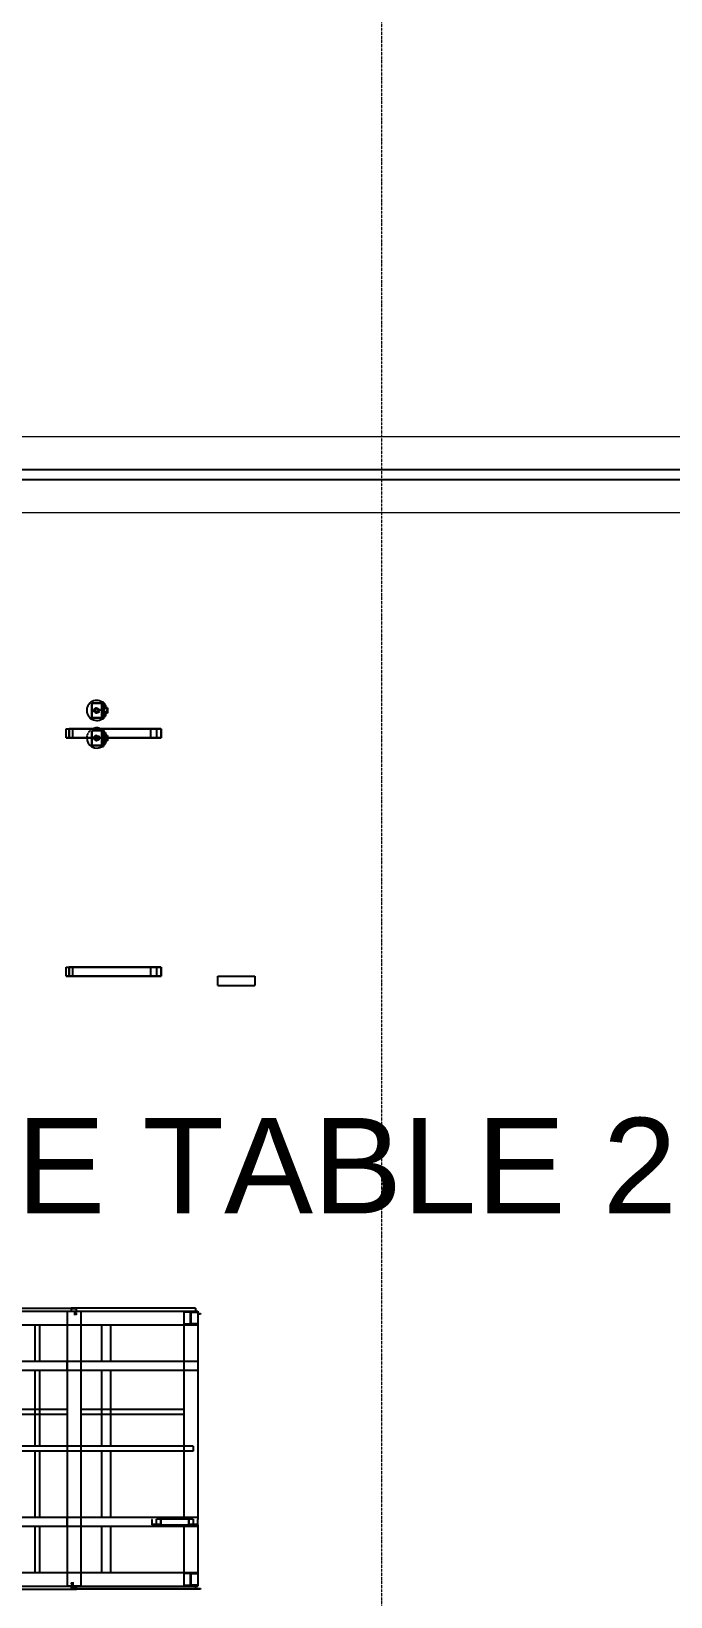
# Model space of a CAD drawing. Header units: inches. Extents: x 19 to 1016051, y 34 to 210034.
# Drawn here: x 156811 to 163497, y 131257 to 147644 of the extents above; entities that cross this region are included whole.
import ezdxf
from ezdxf import colors
from ezdxf.entities.mleader import LeaderData, LeaderLine
from ezdxf.math import Vec2, Vec3

# ---------------------------------------------------------------- set-up
doc = ezdxf.new("R2010")
doc.units = ezdxf.units.IN
doc.header["$MEASUREMENT"] = 0
doc.linetypes.add('CABLEROUTEALL-EMBED 1_DWG$0$HIDDEN2', pattern=[0.1875, 0.125, -0.0625])
doc.linetypes.add('DIVIDE2', pattern=[0.625, 0.25, -0.125, 0, -0.125, 0, -0.125])
doc.layers.add('Cable Trench', color=7, linetype='Continuous', lineweight=13)
doc.layers.add('Layout', color=6, linetype='Continuous', lineweight=20)
doc.layers.add('CABLEROUTEALL-EMBED 1_DWG$0$DwgTemplate', color=7, linetype='Continuous')
doc.layers.add('cables', color=7, linetype='Continuous')
doc.styles.get("Standard").update_dxf_attribs({"font": 'arial.ttf'})

msp = doc.modelspace()

# ---------------------------------------------------------------- linework, layer by layer
at = {"layer": 'Cable Trench', "color": 2, "linetype": 'Continuous'}
for p, q in [((147112, 143403), (211534, 143400)), ((193686, 142601), (147112, 142603))]:
    msp.add_line(p, q, dxfattribs=at)
at = {"layer": 'CABLEROUTEALL-EMBED 1_DWG$0$DwgTemplate', "color": 252, "linetype": 'CABLEROUTEALL-EMBED 1_DWG$0$HIDDEN2'}
for p, q in [((157444, 140457), (157444, 140611)), ((157444, 140457), (157444, 140611)), ((157444, 140611), (157547, 140611)), ((157444, 140611), (157547, 140611)), ((157547, 140621), (157566, 140621)), ((157547, 140621), (157566, 140621)), ((157547, 140446), (157547, 140621)), ((157547, 140446), (157547, 140621)), ((157547, 140457), (157547, 140611)), ((157547, 140457), (157547, 140611)), ((157547, 140611), (157547, 140457)), ((157547, 140611), (157547, 140457)), ((157566, 140621), (157566, 140446)), ((157566, 140621), (157566, 140446)), ((157547, 140457), (157444, 140457)), ((157547, 140457), (157444, 140457)), ((157566, 140446), (157547, 140446)), ((157566, 140446), (157547, 140446)), ((157566, 140553), (157566, 140591)), ((157566, 140591), (157566, 140553)), ((157566, 140495), (157566, 140572)), ((157566, 140495), (157566, 140572)), ((157566, 140572), (157569, 140572)), ((157566, 140572), (157569, 140572)), ((157566, 140572), (157566, 140495)), ((157566, 140572), (157566, 140495)), ((157566, 140495), (157566, 140572)), ((157566, 140495), (157566, 140572)), ((157569, 140572), (157566, 140572)), ((157569, 140572), (157566, 140572)), ((157566, 140572), (157569, 140572)), ((157566, 140572), (157569, 140572)), ((157566, 140572), (157566, 140495)), ((157566, 140572), (157566, 140495)), ((157566, 140505), (157566, 140563)), ((157566, 140563), (157566, 140505)), ((157585, 140563), (157566, 140563)), ((157569, 140553), (157566, 140553)), ((157566, 140476), (157566, 140515)), ((157566, 140515), (157566, 140476)), ((157569, 140515), (157566, 140515)), ((157585, 140505), (157566, 140505)), ((157569, 140495), (157566, 140495)), ((157569, 140495), (157566, 140495)), ((157566, 140495), (157569, 140495)), ((157566, 140495), (157569, 140495)), ((157569, 140495), (157566, 140495)), ((157569, 140495), (157566, 140495)), ((157568, 140568), (157568, 140534)), ((157568, 140534), (157568, 140568)), ((157568, 140568), (157568, 140567)), ((157568, 140568), (157568, 140567)), ((157569, 140568), (157568, 140568)), ((157569, 140568), (157568, 140568)), ((157568, 140567), (157569, 140567)), ((157568, 140567), (157569, 140567)), ((157568, 140533), (157568, 140567)), ((157568, 140533), (157568, 140567)), ((157568, 140533), (157568, 140534)), ((157568, 140533), (157568, 140534)), ((157568, 140534), (157569, 140534)), ((157568, 140534), (157569, 140534)), ((157569, 140533), (157568, 140533)), ((157569, 140533), (157568, 140533)), ((157569, 140572), (157569, 140495)), ((157569, 140572), (157569, 140495)), ((157569, 140495), (157569, 140572)), ((157569, 140495), (157569, 140572)), ((157569, 140572), (157569, 140495)), ((157569, 140572), (157569, 140495)), ((157569, 140534), (157569, 140568)), ((157569, 140534), (157569, 140568)), ((157569, 140534), (157569, 140533)), ((157569, 140534), (157569, 140533)), ((157585, 140553), (157585, 140591)), ((157585, 140553), (157585, 140591)), ((157585, 140476), (157585, 140515)), ((157585, 140476), (157585, 140515)), ((157609, 140505), (157609, 140563)), ((157609, 140505), (157609, 140563)), ((157174, 140343), (157242, 140343)), ((157174, 140343), (157242, 140343)), ((158168, 140343), (157208, 140343)), ((157208, 140343), (158168, 140343)), ((157208, 140343), (157208, 140247)), ((157208, 140343), (157208, 140247)), ((157208, 140343), (158056, 140343)), ((157208, 140343), (158056, 140343)), ((157242, 140343), (157242, 140247)), ((157242, 140343), (157242, 140247)), ((158124, 140343), (157242, 140343)), ((157242, 140343), (158124, 140343)), ((157444, 140323), (157444, 140247)), ((157444, 140323), (157444, 140247)), ((157547, 140323), (157444, 140323)), ((157547, 140323), (157444, 140323)), ((157444, 140169), (157444, 140323)), ((157444, 140169), (157444, 140323)), ((157444, 140323), (157547, 140323)), ((157444, 140323), (157547, 140323)), ((157566, 140333), (157547, 140333)), ((157566, 140333), (157547, 140333)), ((157547, 140158), (157547, 140333)), ((157547, 140158), (157547, 140333)), ((157547, 140333), (157566, 140333)), ((157547, 140333), (157566, 140333)), ((157547, 140333), (157547, 140247)), ((157547, 140333), (157547, 140247)), ((157547, 140323), (157547, 140169)), ((157547, 140323), (157547, 140169)), ((157547, 140169), (157547, 140323)), ((157547, 140169), (157547, 140323)), ((157566, 140333), (157566, 140158)), ((157566, 140333), (157566, 140158)), ((157566, 140247), (157566, 140333)), ((157566, 140247), (157566, 140333)), ((157566, 140265), (157566, 140303)), ((157566, 140303), (157566, 140265)), ((157585, 140303), (157566, 140303)), ((157566, 140284), (157566, 140207)), ((157566, 140284), (157566, 140207)), ((157566, 140207), (157566, 140284)), ((157566, 140207), (157566, 140284)), ((157569, 140284), (157566, 140284)), ((157569, 140284), (157566, 140284)), ((157566, 140284), (157566, 140207)), ((157566, 140284), (157566, 140207)), ((157566, 140284), (157569, 140284)), ((157566, 140284), (157569, 140284)), ((157569, 140284), (157566, 140284)), ((157569, 140284), (157566, 140284)), ((157566, 140207), (157566, 140284)), ((157566, 140207), (157566, 140284)), ((157566, 140284), (157569, 140284)), ((157566, 140284), (157569, 140284)), ((157566, 140217), (157566, 140275)), ((157566, 140275), (157566, 140217)), ((157585, 140275), (157566, 140275)), ((157568, 140280), (157568, 140246)), ((157568, 140246), (157568, 140280)), ((157569, 140280), (157568, 140280)), ((157569, 140280), (157568, 140280)), ((157568, 140280), (157568, 140279)), ((157568, 140280), (157568, 140279)), ((157568, 140279), (157569, 140279)), ((157568, 140279), (157569, 140279)), ((157568, 140245), (157568, 140279)), ((157568, 140245), (157568, 140279)), ((157569, 140247), (157569, 140284)), ((157569, 140247), (157569, 140284)), ((157569, 140207), (157569, 140284)), ((157569, 140207), (157569, 140284)), ((157569, 140284), (157569, 140207)), ((157569, 140284), (157569, 140207)), ((157569, 140284), (157569, 140207)), ((157569, 140284), (157569, 140207)), ((157569, 140246), (157569, 140280)), ((157569, 140246), (157569, 140280)), ((157569, 140280), (157569, 140280)), ((157569, 140280), (157569, 140280)), ((157569, 140279), (157569, 140280)), ((157569, 140279), (157569, 140280)), ((157569, 140279), (157569, 140279)), ((157569, 140279), (157569, 140279)), ((157569, 140279), (157569, 140247)), ((157569, 140247), (157569, 140279)), ((157585, 140303), (157585, 140265)), ((157585, 140265), (157585, 140303)), ((157585, 140303), (157585, 140265)), ((157585, 140265), (157585, 140303)), ((157609, 140275), (157585, 140275)), ((157609, 140275), (157609, 140247)), ((157609, 140217), (157609, 140275)), ((157609, 140275), (157609, 140247)), ((157609, 140217), (157609, 140275)), ((158124, 140343), (158056, 140343)), ((158124, 140343), (158056, 140343)), ((158056, 140343), (158056, 140247)), ((158056, 140343), (158056, 140247)), ((158124, 140247), (158124, 140343)), ((158124, 140247), (158124, 140343)), ((158168, 140247), (158168, 140343)), ((158168, 140247), (158168, 140343)), ((157242, 140247), (157174, 140247)), ((157242, 140247), (157174, 140247)), ((158056, 140247), (157208, 140247)), ((157208, 140247), (158056, 140247)), ((157208, 140247), (158168, 140247)), ((157208, 140247), (158168, 140247)), ((157242, 140247), (158124, 140247)), ((157242, 140247), (158124, 140247)), ((157547, 140169), (157444, 140169)), ((157547, 140169), (157444, 140169)), ((157566, 140158), (157547, 140158)), ((157566, 140158), (157547, 140158)), ((157569, 140265), (157566, 140265)), ((157566, 140188), (157566, 140227)), ((157566, 140227), (157566, 140188)), ((157569, 140227), (157566, 140227)), ((157585, 140217), (157566, 140217)), ((157569, 140207), (157566, 140207)), ((157569, 140207), (157566, 140207)), ((157569, 140207), (157566, 140207)), ((157569, 140207), (157566, 140207)), ((157566, 140207), (157569, 140207)), ((157566, 140207), (157569, 140207)), ((157568, 140246), (157569, 140246)), ((157568, 140246), (157569, 140246)), ((157568, 140245), (157568, 140246)), ((157568, 140245), (157568, 140246)), ((157569, 140245), (157568, 140245)), ((157569, 140245), (157568, 140245)), ((157585, 140265), (157569, 140265)), ((157569, 140246), (157569, 140245)), ((157569, 140246), (157569, 140245)), ((157585, 140188), (157585, 140227)), ((157585, 140188), (157585, 140227)), ((158056, 140247), (158124, 140247)), ((158056, 140247), (158124, 140247)), ((157174, 137847), (157242, 137847)), ((157174, 137847), (157242, 137847)), ((158168, 137847), (157208, 137847)), ((157208, 137847), (158168, 137847)), ((157208, 137847), (157208, 137751)), ((157208, 137847), (157208, 137751)), ((157208, 137847), (158056, 137847)), ((157208, 137847), (158056, 137847)), ((158124, 137847), (157242, 137847)), ((157242, 137847), (158124, 137847)), ((157242, 137847), (157242, 137751)), ((157242, 137847), (157242, 137751)), ((158124, 137847), (158056, 137847)), ((158124, 137847), (158056, 137847)), ((158056, 137847), (158056, 137751)), ((158056, 137847), (158056, 137751)), ((158124, 137751), (158124, 137847)), ((158124, 137751), (158124, 137847)), ((158168, 137751), (158168, 137847)), ((158168, 137751), (158168, 137847)), ((157242, 137751), (157174, 137751)), ((157242, 137751), (157174, 137751)), ((158056, 137751), (157208, 137751)), ((157208, 137751), (158056, 137751)), ((157208, 137751), (158168, 137751)), ((157208, 137751), (158168, 137751)), ((157242, 137751), (158124, 137751)), ((157242, 137751), (158124, 137751)), ((158056, 137751), (158124, 137751)), ((158056, 137751), (158124, 137751))]:
    msp.add_line(p, q, dxfattribs=at)
at = {"layer": 'CABLEROUTEALL-EMBED 1_DWG$0$DwgTemplate', "color": 252, "linetype": 'Continuous'}
for p, q in [((157547, 140611), (157444, 140611)), ((157547, 140611), (157444, 140611)), ((157444, 140611), (157444, 140457)), ((157444, 140611), (157444, 140457)), ((157566, 140621), (157547, 140621)), ((157566, 140621), (157547, 140621)), ((157547, 140621), (157547, 140446)), ((157547, 140621), (157547, 140446)), ((157566, 140446), (157566, 140621)), ((157566, 140446), (157566, 140621)), ((157444, 140457), (157547, 140457)), ((157444, 140457), (157547, 140457)), ((157547, 140446), (157566, 140446)), ((157547, 140446), (157566, 140446)), ((157585, 140591), (157566, 140591)), ((157569, 140572), (157566, 140572)), ((157569, 140572), (157566, 140572)), ((157566, 140495), (157569, 140495)), ((157566, 140495), (157569, 140495)), ((157585, 140476), (157566, 140476)), ((157569, 140495), (157569, 140572)), ((157569, 140495), (157569, 140572)), ((157569, 140567), (157569, 140568)), ((157569, 140567), (157569, 140568)), ((157569, 140568), (157569, 140568)), ((157569, 140568), (157569, 140568)), ((157569, 140567), (157569, 140533)), ((157569, 140533), (157569, 140567)), ((157569, 140567), (157569, 140567)), ((157569, 140567), (157569, 140567)), ((157585, 140553), (157569, 140553)), ((157569, 140533), (157569, 140533)), ((157569, 140533), (157569, 140533)), ((157585, 140515), (157569, 140515)), ((157585, 140591), (157585, 140553)), ((157585, 140591), (157585, 140553)), ((157609, 140563), (157585, 140563)), ((157585, 140515), (157585, 140476)), ((157585, 140515), (157585, 140476)), ((157609, 140505), (157585, 140505)), ((157609, 140563), (157609, 140505)), ((157609, 140563), (157609, 140505)), ((157174, 140247), (157174, 140343)), ((157174, 140247), (157174, 140343)), ((157174, 140343), (157208, 140343)), ((157174, 140343), (157208, 140343)), ((157208, 140247), (157208, 140343)), ((157208, 140247), (157208, 140343)), ((157208, 140343), (158168, 140343)), ((157208, 140343), (158168, 140343)), ((158168, 140343), (158168, 140247)), ((158168, 140343), (158168, 140247)), ((157208, 140247), (157174, 140247)), ((157174, 140247), (157208, 140247)), ((158168, 140247), (157208, 140247)), ((157208, 140247), (158168, 140247)), ((157444, 140247), (157444, 140169)), ((157444, 140247), (157444, 140169)), ((157444, 140169), (157547, 140169)), ((157444, 140169), (157547, 140169)), ((157547, 140247), (157547, 140158)), ((157547, 140247), (157547, 140158)), ((157547, 140158), (157566, 140158)), ((157547, 140158), (157566, 140158)), ((157566, 140158), (157566, 140247)), ((157566, 140158), (157566, 140247)), ((157566, 140207), (157569, 140207)), ((157566, 140207), (157569, 140207)), ((157585, 140188), (157566, 140188)), ((157569, 140207), (157569, 140247)), ((157569, 140207), (157569, 140247)), ((157569, 140247), (157569, 140245)), ((157569, 140245), (157569, 140247)), ((157569, 140245), (157569, 140245)), ((157569, 140245), (157569, 140245)), ((157585, 140227), (157569, 140227)), ((157585, 140227), (157585, 140188)), ((157585, 140227), (157585, 140188)), ((157609, 140217), (157585, 140217)), ((157609, 140247), (157609, 140217)), ((157609, 140247), (157609, 140217)), ((157174, 137751), (157174, 137847)), ((157174, 137751), (157174, 137847)), ((157174, 137847), (157208, 137847)), ((157174, 137847), (157208, 137847)), ((157208, 137751), (157208, 137847)), ((157208, 137751), (157208, 137847)), ((157208, 137847), (158168, 137847)), ((157208, 137847), (158168, 137847)), ((158168, 137847), (158168, 137751)), ((158168, 137847), (158168, 137751)), ((157208, 137751), (157174, 137751)), ((157174, 137751), (157208, 137751)), ((158168, 137751), (157208, 137751)), ((157208, 137751), (158168, 137751)), ((158763, 137654), (158763, 137753)), ((158763, 137753), (159147, 137753)), ((158763, 137654), (159147, 137654)), ((159147, 137753), (159147, 137654)), ((156124, 134277), (157227, 134277)), ((157227, 134272), (156124, 134272)), ((156224, 134246), (158551, 134246)), ((157184, 134246), (157184, 131367)), ((157184, 134246), (157328, 134246)), ((157284, 134277), (157227, 134277)), ((157227, 134277), (157227, 134272)), ((157227, 134272), (157279, 134272)), ((157228, 134272), (157228, 134246)), ((157232, 134246), (157232, 134272)), ((157283, 134221), (157256, 134221)), ((157256, 134216), (157283, 134216)), ((157279, 134272), (157279, 134246)), ((157283, 134221), (157289, 134221)), ((157283, 134216), (157283, 134221)), ((157289, 134216), (157283, 134216)), ((158528, 134277), (157284, 134277)), ((157284, 134246), (157284, 134277)), ((157328, 134246), (157328, 131367)), ((158407, 134237), (158407, 134246)), ((158407, 134246), (158551, 134246)), ((158407, 134246), (158407, 132067)), ((158407, 134246), (158551, 134246)), ((158476, 134237), (158407, 134237)), ((158476, 134112), (158476, 134237)), ((158483, 134237), (158551, 134237)), ((158483, 134112), (158483, 134237)), ((158528, 134277), (158528, 134246)), ((158551, 134246), (158551, 134237)), ((158551, 134246), (158551, 132065)), ((158551, 134246), (158551, 134102)), ((158551, 134221), (158579, 134221)), ((158579, 134216), (158551, 134216)), ((158579, 134221), (158579, 134216)), ((156224, 134102), (158551, 134102)), ((156846, 134102), (156846, 133719)), ((156897, 134102), (156897, 133719)), ((157543, 134102), (157543, 133719)), ((157639, 134102), (157639, 133719)), ((158407, 134112), (158407, 134102)), ((158407, 134112), (158476, 134112)), ((158407, 134102), (158551, 134102)), ((158551, 134112), (158483, 134112)), ((158551, 134102), (158551, 134112)), ((157184, 133719), (156200, 133719)), ((157184, 133719), (157184, 133623)), ((157184, 133623), (157184, 133719)), ((158551, 133719), (157184, 133719)), ((158551, 133719), (158551, 133623)), ((157184, 133623), (155458, 133623)), ((156846, 133623), (156846, 132832)), ((156897, 133623), (156897, 132832)), ((158551, 133623), (157184, 133623)), ((157543, 133623), (157543, 132832)), ((157639, 133623), (157639, 132832)), ((157184, 133216), (156224, 133216)), ((157184, 133165), (156224, 133165)), ((158407, 133216), (157328, 133216)), ((158407, 133165), (157328, 133165)), ((158503, 132832), (151352, 132832)), ((158503, 132781), (151352, 132781)), ((156846, 132781), (156846, 132087)), ((156897, 132781), (156897, 132087)), ((157543, 132781), (157543, 132087)), ((157639, 132781), (157639, 132087)), ((158503, 132832), (158503, 132781)), ((157184, 132087), (155026, 132087)), ((157184, 132087), (157184, 131991)), ((157184, 131991), (157184, 132087)), ((158551, 132087), (157184, 132087)), ((158551, 132087), (158551, 132065)), ((157184, 131991), (155029, 131991)), ((156846, 131991), (156846, 131511)), ((156897, 131991), (156897, 131511)), ((158551, 131991), (157184, 131991)), ((157543, 131991), (157543, 131511)), ((157639, 131991), (157639, 131511)), ((158071, 132065), (158071, 132008)), ((158076, 132065), (158071, 132065)), ((158071, 132008), (158167, 132008)), ((158076, 132012), (158076, 132065)), ((158163, 132012), (158076, 132012)), ((158503, 132067), (158119, 132067)), ((158119, 132010), (158119, 132067)), ((158119, 132010), (158503, 132010)), ((158167, 132065), (158163, 132065)), ((158163, 132065), (158163, 132012)), ((158167, 132008), (158167, 132065)), ((158407, 132010), (158407, 131367)), ((158460, 132065), (158455, 132065)), ((158455, 132065), (158455, 132008)), ((158455, 132008), (158551, 132008)), ((158460, 132012), (158460, 132065)), ((158547, 132012), (158460, 132012)), ((158503, 132067), (158503, 132010)), ((158551, 132065), (158547, 132065)), ((158547, 132065), (158547, 132012)), ((158551, 132008), (158551, 132065)), ((158551, 132008), (158551, 131367)), ((158551, 132008), (158551, 131991)), ((156224, 131511), (158551, 131511)), ((158407, 131511), (158551, 131511)), ((158407, 131501), (158407, 131511)), ((158476, 131501), (158407, 131501)), ((158476, 131376), (158476, 131501)), ((158483, 131376), (158483, 131501)), ((158483, 131501), (158551, 131501)), ((158551, 131511), (158551, 131367)), ((158551, 131511), (158551, 131501)), ((156175, 131337), (157228, 131337)), ((156224, 131367), (158551, 131367)), ((157328, 131367), (157184, 131367)), ((157223, 131397), (157227, 131397)), ((157227, 131392), (157223, 131392)), ((157227, 131397), (157227, 131392)), ((157256, 131397), (157227, 131397)), ((157227, 131392), (157256, 131392)), ((157228, 131367), (157228, 131337)), ((157228, 131337), (157283, 131337)), ((157232, 131341), (157232, 131367)), ((157283, 131341), (157232, 131341)), ((157279, 131367), (157279, 131341)), ((157283, 131341), (158579, 131341)), ((157283, 131337), (157283, 131341)), ((158579, 131337), (157283, 131337)), ((157284, 131341), (157284, 131367)), ((158407, 131376), (158476, 131376)), ((158407, 131376), (158407, 131367)), ((158551, 131367), (158407, 131367)), ((158407, 131367), (158551, 131367)), ((158551, 131376), (158483, 131376)), ((158528, 131367), (158528, 131341)), ((158551, 131367), (158551, 131376)), ((158579, 131341), (158579, 131337))]:
    msp.add_line(p, q, dxfattribs=at)
at = {"layer": 'CABLEROUTEALL-EMBED 1_DWG$0$DwgTemplate', "color": 252, "linetype": 'CABLEROUTEALL-EMBED 1_DWG$0$HIDDEN2'}
for centre, radius in [((157495, 140534), 28.8), ((157495, 140534), 28.8), ((157495, 140534), 28.8), ((157495, 140534), 28.8), ((157495, 140534), 24), ((157495, 140534), 24), ((157495, 140534), 24), ((157495, 140534), 24), ((157495, 140534), 14.4), ((157495, 140534), 14.4), ((157495, 140534), 14.4), ((157495, 140534), 14.4), ((157495, 140246), 28.8), ((157495, 140246), 28.8), ((157495, 140246), 28.8), ((157495, 140246), 28.8), ((157495, 140246), 24), ((157495, 140246), 24), ((157495, 140246), 24), ((157495, 140246), 24), ((157495, 140246), 14.4), ((157495, 140246), 14.4), ((157495, 140246), 14.4), ((157495, 140246), 14.4)]:
    msp.add_circle(centre, radius, dxfattribs=at)
at = {"layer": 'CABLEROUTEALL-EMBED 1_DWG$0$DwgTemplate', "color": 252, "linetype": 'Continuous'}
for centre, start, end in [((157495, 140534), 90, 303.3985), ((157495, 140534), 90, 303.3985), ((157495, 140534), 56.6015, 90), ((157495, 140534), 56.6015, 90), ((157495, 140534), 33.3985, 47.5993), ((157495, 140534), 33.3985, 47.5993), ((157495, 140534), 312.4007, 326.6015), ((157495, 140534), 312.4007, 326.6015), ((157495, 140534), 15.9757, 30.9297), ((157495, 140534), 15.9757, 30.9297), ((157495, 140534), 329.0703, 344.0243), ((157495, 140534), 329.0703, 344.0243), ((157495, 140246), 90, 112.0883), ((157495, 140246), 90, 112.0883), ((157495, 140246), 67.9117, 90), ((157495, 140246), 67.9117, 90), ((157495, 140246), 179.4743, 303.3985), ((157495, 140246), 179.4743, 303.3985), ((157495, 140246), 312.4007, 326.6015), ((157495, 140246), 312.4007, 326.6015), ((157495, 140246), 329.0703, 344.0243), ((157495, 140246), 329.0703, 344.0243)]:
    msp.add_arc(centre, 105, start, end, dxfattribs=at)
at = {"layer": 'CABLEROUTEALL-EMBED 1_DWG$0$DwgTemplate', "color": 252, "linetype": 'CABLEROUTEALL-EMBED 1_DWG$0$HIDDEN2'}
for centre, start, end in [((157495, 140534), 47.5993, 56.6015), ((157495, 140534), 47.5993, 56.6015), ((157495, 140534), 303.3985, 312.4007), ((157495, 140534), 303.3985, 312.4007), ((157495, 140534), 30.9297, 33.3985), ((157495, 140534), 30.9297, 33.3985), ((157495, 140534), 326.6015, 329.0703), ((157495, 140534), 326.6015, 329.0703), ((157495, 140534), 344.0243, 15.9757), ((157495, 140534), 344.0243, 15.9757), ((157495, 140246), 112.0883, 179.4743), ((157495, 140246), 112.0883, 179.4743), ((157495, 140246), 56.6015, 67.9117), ((157495, 140246), 56.6015, 67.9117), ((157495, 140246), 47.5993, 56.6015), ((157495, 140246), 47.5993, 56.6015), ((157495, 140246), 33.3985, 47.5993), ((157495, 140246), 33.3985, 47.5993), ((157495, 140246), 30.9297, 33.3985), ((157495, 140246), 30.9297, 33.3985), ((157495, 140246), 15.9757, 30.9297), ((157495, 140246), 15.9757, 30.9297), ((157495, 140246), 344.0243, 15.9757), ((157495, 140246), 344.0243, 15.9757), ((157495, 140246), 303.3985, 312.4007), ((157495, 140246), 303.3985, 312.4007), ((157495, 140246), 326.6015, 329.0703), ((157495, 140246), 326.6015, 329.0703)]:
    msp.add_arc(centre, 105, start, end, dxfattribs=at)
at = {"layer": 'cables'}
msp.add_lwpolyline([(146679, 143057), (212067, 143057), (212067, 142949), (146679, 142949)], dxfattribs=at)
at = {"layer": 'Layout', "color": 252, "linetype": 'DIVIDE2', "ltscale": 10}
msp.add_line((160474, 170592), (160474, 122592), dxfattribs=at)
msp.add_line((160474, 170592), (160474, 122592), dxfattribs=at)

# ---------------------------------------------------------------- leaders
ml = msp.add_multileader_mtext('Standard')
ml.set_content('SEE TABLE 2', color=256)
ml.set_leader_properties()
ml.build(insert=Vec2(0, 0))
ml.multileader.update_dxf_attribs({"has_dogleg": 0, "dogleg_length": 0.36, "arrow_head_size": 1000})
ctx = ml.context
ctx.base_point, ctx.char_height, ctx.arrow_head_size, ctx.landing_gap_size, ctx.plane_origin = Vec3(154790, 135761), 1000, 1000, 0.09, Vec3(147112, 142603)
notes = []
notes.append((ctx, [(1, (1, 1, 0), (154790, 135761), (1, 0), 0.36, [(0, [(147112, 142603)], 0, [])])]))
ctx.mtext.insert, ctx.mtext.flow_direction = Vec3(154790, 136269), 5
for ctx, leaders in notes:
    for number, flags, end, landing, length, lines in leaders:
        leader = LeaderData()
        leader.index, (leader.has_last_leader_line, leader.has_dogleg_vector, leader.attachment_direction) = number, flags
        leader.last_leader_point, leader.dogleg_vector, leader.dogleg_length = Vec3(end), Vec3(landing), length
        for number, points, colour, breaks in lines:
            line = LeaderLine()
            line.index, line.vertices, line.color, line.breaks = number, Vec3.list(points), colors.encode_raw_color(colour), breaks
            leader.lines.append(line)
        ctx.leaders.append(leader)

doc.saveas('drawing.dxf')
